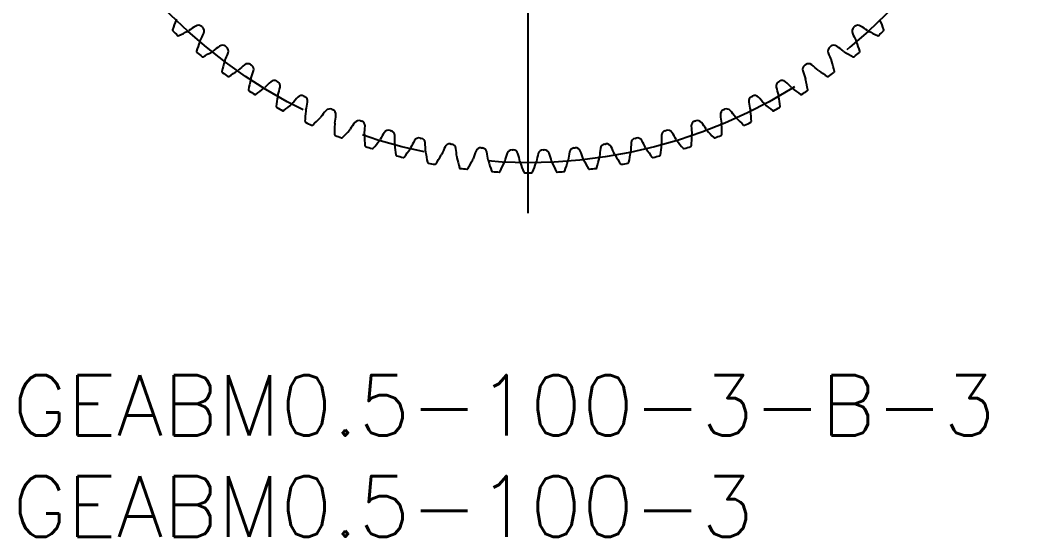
# Model space of a CAD drawing. Extents: x -2 to 81, y -8 to 63.
# Drawn here: x 0.4 to 50.5, y -8 to 17.5 of the extents above; entities that cross this region are included whole.
import ezdxf

# ---------------------------------------------------------------- set-up
doc = ezdxf.new("R2010")
doc.units = 0
doc.header["$LTSCALE"] = 0.5
doc.linetypes.add('CENTER', pattern=[50.8, 31.75, -6.35, 6.35, -6.35])
for name, color, linetype in [('MSM_CENTER', 1, 'CENTER'), ('MSM_CONTINUOUS', 7, 'CONTINUOUS'), ('MSM_PART_NUMBER', 7, 'CONTINUOUS')]:
    doc.layers.add(name, color=color, linetype=linetype)
doc.styles.get("Standard").update_dxf_attribs({"font": 'txt.shx', "height": 2, "bigfont": 'bigfont.shx'})

# ---------------------------------------------------------------- blocks, each defined once
blk = doc.blocks.new('*U3')
at = {"layer": 'MSM_PART_NUMBER'}
blk.add_text('GEABM0.5-100-3', height=3, dxfattribs=at).set_placement((0, -8))
blk = doc.blocks.new('*U4')
at = {"layer": 'MSM_PART_NUMBER'}
blk.add_text('GEABM0.5-100-3-B-3', height=3, dxfattribs=at).set_placement((0, -3))

msp = doc.modelspace()

# ---------------------------------------------------------------- linework, layer by layer
at = {"layer": 'MSM_CENTER'}
msp.add_line((25.5, 8), (25.5, 63), dxfattribs=at)
msp.add_circle((25.5, 35.5), 25, dxfattribs=at)
at = {"layer": 'MSM_CONTINUOUS'}
for centre, radius, start, end in [((15.709, 14.144), 8.333, 155.9, 159.3708), ((8.482, 17.377), 0.416, 148.806, 155.9), ((35.291, 14.144), 8.333, 20.6292, 24.1), ((7.957, 17.062), 0.05, 159.3708, 226.4241), ((13.108, 10.719), 7.692, 121.7402, 124.794), ((9.193, 17.048), 0.25, 48.5309, 121.7402), ((25.5, 35.5), 24.375, 228.5309, 228.6691), ((9.237, 17.009), 0.25, 335.4599, 48.6691), ((41.763, 17.009), 0.25, 131.3309, 204.5402), ((25.5, 35.5), 24.375, 311.3309, 311.4691), ((41.807, 17.048), 0.25, 58.2599, 131.4691), ((37.892, 10.719), 7.692, 55.206, 58.2598), ((43.043, 17.062), 0.05, 313.5759, 20.6291), ((25.5, 35.5), 25.5, 226.4241, 227.1759), ((8.2, 16.834), 0.05, 227.1759, 294.2291), ((4.801, 24.388), 8.333, 294.2292, 297.7), ((8.482, 17.377), 0.416, 297.7, 304.794), ((2.467, 20.1), 7.692, 332.406, 335.4598), ((48.533, 20.1), 7.692, 204.5402, 207.594), ((42.518, 17.377), 0.416, 235.206, 242.3), ((46.199, 24.388), 8.333, 242.3, 245.7708), ((42.8, 16.834), 0.05, 245.7708, 312.8241), ((25.5, 35.5), 25.5, 312.8241, 313.5759), ((17.069, 13.571), 8.333, 159.5, 162.9708), ((9.653, 16.344), 0.416, 152.406, 159.5), ((14.689, 9.99), 7.692, 125.3402, 128.394), ((10.384, 16.061), 0.25, 52.1309, 125.3402), ((25.5, 35.5), 24.375, 232.1309, 232.2691), ((10.431, 16.024), 0.25, 339.0599, 52.2692), ((40.569, 16.024), 0.25, 127.7309, 200.9402), ((25.5, 35.5), 24.375, 307.7309, 307.8691), ((40.616, 16.061), 0.25, 54.6599, 127.8691), ((36.311, 9.99), 7.692, 51.606, 54.6598), ((41.347, 16.344), 0.416, 20.5, 27.594), ((33.931, 13.571), 8.333, 17.0292, 20.5), ((9.149, 15.997), 0.05, 162.9708, 230.0241), ((25.5, 35.5), 25.5, 230.0241, 230.7759), ((9.407, 15.784), 0.05, 230.7759, 297.8291), ((5.54, 23.11), 8.333, 297.8292, 301.3), ((9.653, 16.344), 0.416, 301.3, 308.394), ((10.887, 15.387), 0.416, 156.006, 163.1), ((3.48, 18.684), 7.692, 336.006, 339.0598), ((47.52, 18.684), 7.692, 200.9402, 203.994), ((40.113, 15.387), 0.416, 16.9, 23.994), ((41.347, 16.344), 0.416, 231.606, 238.7), ((45.46, 23.11), 8.333, 238.7, 242.1708), ((41.593, 15.784), 0.05, 242.1708, 309.2241), ((25.5, 35.5), 25.5, 309.2241, 309.9759), ((41.851, 15.997), 0.05, 309.9759, 17.0291), ((18.463, 13.085), 8.333, 163.1, 166.5708), ((6.357, 21.881), 8.333, 301.4292, 304.9), ((10.887, 15.387), 0.416, 304.9, 311.994), ((16.312, 9.361), 7.692, 128.9402, 131.994), ((11.634, 15.15), 0.25, 55.7309, 128.9402), ((25.5, 35.5), 24.375, 235.7309, 235.8691), ((4.579, 17.335), 7.692, 339.606, 342.6598), ((11.683, 15.116), 0.25, 342.6599, 55.8692), ((39.317, 15.116), 0.25, 124.1309, 197.3402), ((46.421, 17.335), 7.692, 197.3402, 200.394), ((25.5, 35.5), 24.375, 304.1309, 304.2691), ((39.366, 15.15), 0.25, 51.0599, 124.2691), ((34.688, 9.361), 7.692, 48.006, 51.0598), ((40.113, 15.387), 0.416, 228.006, 235.1), ((44.643, 21.881), 8.333, 235.1, 238.5708), ((32.537, 13.085), 8.333, 13.4292, 16.9), ((10.406, 15.009), 0.05, 166.5708, 233.6241), ((25.5, 35.5), 25.5, 233.6241, 234.3759), ((10.676, 14.813), 0.05, 234.3759, 301.4291), ((19.884, 12.688), 8.333, 166.7, 170.1708), ((12.179, 14.509), 0.416, 159.606, 166.7), ((12.939, 14.319), 0.25, 59.3309, 132.5402), ((25.5, 35.5), 24.375, 239.3309, 239.4691), ((25.5, 35.5), 24.375, 300.5309, 300.6691), ((38.061, 14.319), 0.25, 47.4599, 120.6691), ((38.821, 14.509), 0.416, 13.3, 20.394), ((31.116, 12.688), 8.333, 9.8292, 13.3), ((40.324, 14.813), 0.05, 238.5708, 305.6241), ((25.5, 35.5), 25.5, 305.6241, 306.3759), ((40.594, 15.009), 0.05, 306.3759, 13.4291), ((11.723, 14.102), 0.05, 170.1708, 237.2241), ((25.5, 35.5), 25.5, 237.2241, 237.9759), ((7.25, 20.706), 8.333, 305.0292, 308.5), ((12.179, 14.509), 0.416, 308.5, 315.594), ((17.971, 8.836), 7.692, 132.5402, 135.594), ((12.99, 14.289), 0.25, 346.2599, 59.4691), ((5.761, 16.057), 7.692, 343.206, 346.2598), ((38.01, 14.289), 0.25, 120.5309, 193.7402), ((45.239, 16.057), 7.692, 193.7402, 196.794), ((33.029, 8.836), 7.692, 44.406, 47.4598), ((38.821, 14.509), 0.416, 224.406, 231.5), ((43.75, 20.706), 8.333, 231.5, 234.9708), ((25.5, 35.5), 25.5, 302.0241, 302.7759), ((39.277, 14.102), 0.05, 302.7759, 9.8291), ((12.004, 13.923), 0.05, 237.9759, 305.0291), ((21.328, 12.38), 8.333, 170.3, 173.7708), ((13.523, 13.714), 0.416, 163.206, 170.3), ((19.66, 8.416), 7.692, 136.1402, 139.194), ((14.294, 13.572), 0.25, 62.9309, 136.1402), ((25.5, 35.5), 24.375, 242.9309, 243.0691), ((14.347, 13.546), 0.25, 349.8599, 63.0692), ((36.653, 13.546), 0.25, 116.9309, 190.1402), ((25.5, 35.5), 24.375, 296.9309, 297.0691), ((36.706, 13.572), 0.25, 43.8599, 117.0691), ((31.34, 8.416), 7.692, 40.806, 43.8598), ((37.477, 13.714), 0.416, 9.7, 16.794), ((29.672, 12.38), 8.333, 6.2292, 9.7), ((38.996, 13.923), 0.05, 234.9708, 302.0241), ((13.093, 13.279), 0.05, 173.7708, 240.8241), ((25.5, 35.5), 25.5, 240.8241, 241.5759), ((13.386, 13.118), 0.05, 241.5759, 308.6291), ((8.215, 19.589), 8.333, 308.6292, 312.1), ((13.523, 13.714), 0.416, 312.1, 319.194), ((22.788, 12.164), 8.333, 173.9, 177.3708), ((14.915, 13.005), 0.416, 166.806, 173.9), ((7.021, 14.856), 7.692, 346.806, 349.8598), ((21.372, 8.102), 7.692, 139.7402, 142.794), ((15.693, 12.912), 0.25, 66.5309, 139.7402), ((25.5, 35.5), 24.375, 246.5309, 246.6691), ((15.747, 12.889), 0.25, 353.4599, 66.6692), ((35.253, 12.889), 0.25, 113.3309, 186.5402), ((25.5, 35.5), 24.375, 293.3309, 293.4691), ((35.307, 12.912), 0.25, 40.2599, 113.4691), ((29.628, 8.102), 7.692, 37.206, 40.2598), ((43.979, 14.856), 7.692, 190.1402, 193.194), ((36.085, 13.005), 0.416, 6.1, 13.194), ((28.212, 12.164), 8.333, 2.6292, 6.1), ((37.477, 13.714), 0.416, 220.806, 227.9), ((42.785, 19.589), 8.333, 227.9, 231.3708), ((37.614, 13.118), 0.05, 231.3708, 298.4241), ((25.5, 35.5), 25.5, 298.4241, 299.1759), ((37.907, 13.279), 0.05, 299.1759, 6.2291), ((14.513, 12.544), 0.05, 177.3708, 244.4241), ((9.248, 18.535), 8.333, 312.2292, 315.7), ((14.915, 13.005), 0.416, 315.7, 322.794), ((8.354, 13.736), 7.692, 350.406, 353.4598), ((17.131, 12.341), 0.25, 70.1309, 143.3402), ((25.5, 35.5), 24.375, 250.1309, 250.2691), ((17.187, 12.321), 0.25, 357.0599, 70.2692), ((33.813, 12.321), 0.25, 109.7309, 182.9402), ((25.5, 35.5), 24.375, 289.7309, 289.8691), ((33.869, 12.341), 0.25, 36.6599, 109.8691), ((42.646, 13.736), 7.692, 186.5402, 189.594), ((36.085, 13.005), 0.416, 217.206, 224.3001), ((41.752, 18.535), 8.333, 224.3, 227.7708), ((36.487, 12.544), 0.05, 295.5759, 2.6291), ((25.5, 35.5), 25.5, 244.4241, 245.1759), ((14.815, 12.402), 0.05, 245.1759, 312.2291), ((24.258, 12.04), 8.333, 177.5, 180.9708), ((16.348, 12.385), 0.416, 170.406, 177.5), ((10.345, 17.548), 8.333, 315.8292, 319.3), ((16.348, 12.385), 0.416, 319.3, 326.394), ((23.101, 7.897), 7.692, 143.3402, 146.394), ((9.754, 12.703), 7.692, 354.006, 357.0598), ((18.601, 11.861), 0.25, 73.7309, 146.9402), ((25.5, 35.5), 24.375, 253.7309, 253.8691), ((18.658, 11.845), 0.25, 0.6599, 73.8691), ((32.342, 11.845), 0.25, 106.1309, 179.3402), ((25.5, 35.5), 24.375, 286.1309, 286.2691), ((32.399, 11.861), 0.25, 33.0599, 106.2691), ((41.246, 12.703), 7.692, 182.9402, 185.994), ((27.899, 7.897), 7.692, 33.606, 36.6598), ((34.652, 12.385), 0.416, 213.606, 220.7001), ((40.655, 17.548), 8.333, 220.7, 224.1708), ((34.652, 12.385), 0.416, 2.5, 9.594), ((26.742, 12.04), 8.333, 359.0292, 2.5), ((36.185, 12.402), 0.05, 227.7708, 294.8241), ((25.5, 35.5), 25.5, 294.8241, 295.5759), ((15.976, 11.899), 0.05, 180.9708, 248.0241), ((25.5, 35.5), 25.5, 248.0241, 248.7759), ((16.287, 11.776), 0.05, 248.7759, 315.8291), ((17.818, 11.856), 0.416, 174.006, 181.1), ((25.734, 12.008), 8.333, 181.1, 184.5708), ((11.502, 16.632), 8.333, 319.4292, 322.9), ((17.818, 11.856), 0.416, 322.9, 329.994), ((24.839, 7.801), 7.692, 146.9402, 149.994), ((11.217, 11.759), 7.692, 357.606, 0.6598), ((26.579, 7.814), 7.692, 150.5402, 153.594), ((20.099, 11.475), 0.25, 77.3309, 150.5402), ((25.5, 35.5), 24.375, 257.3309, 257.4691), ((20.157, 11.462), 0.25, 4.2599, 77.4691), ((30.843, 11.462), 0.25, 102.5309, 175.7402), ((25.5, 35.5), 24.375, 282.5309, 282.6691), ((30.901, 11.475), 0.25, 29.4599, 102.6691), ((24.421, 7.814), 7.692, 26.406, 29.4598), ((39.783, 11.759), 7.692, 179.3402, 182.394), ((26.161, 7.801), 7.692, 30.006, 33.0598), ((33.182, 11.856), 0.416, 210.006, 217.1001), ((39.498, 16.632), 8.333, 217.1, 220.5708), ((25.266, 12.008), 8.333, 355.4292, 358.9), ((33.182, 11.856), 0.416, 358.9, 5.994), ((34.713, 11.776), 0.05, 224.1708, 291.2241), ((25.5, 35.5), 25.5, 291.2241, 291.9759), ((35.024, 11.899), 0.05, 291.9759, 359.0291), ((17.477, 11.348), 0.05, 184.5708, 251.6241), ((25.5, 35.5), 25.5, 251.6241, 252.3759), ((17.795, 11.245), 0.05, 252.3759, 319.4291), ((19.317, 11.42), 0.416, 177.606, 184.7), ((27.208, 12.069), 8.333, 184.7, 188.1708), ((12.715, 15.79), 8.333, 323.0292, 326.5), ((19.317, 11.42), 0.416, 326.5, 333.594), ((12.735, 10.909), 7.692, 1.206, 4.2598), ((20.842, 11.079), 0.416, 181.206, 188.3), ((28.316, 7.937), 7.692, 154.1402, 157.194), ((21.618, 11.183), 0.25, 80.9309, 154.1402), ((25.5, 35.5), 24.375, 260.9309, 261.0691), ((21.677, 11.174), 0.25, 7.8599, 81.0691), ((14.305, 10.156), 7.692, 4.806, 7.8598), ((30.041, 8.168), 7.692, 157.7402, 160.794), ((23.153, 10.987), 0.25, 84.5309, 157.7402), ((25.5, 35.5), 24.375, 264.5309, 264.6691), ((23.212, 10.982), 0.25, 11.4599, 84.6691), ((15.918, 9.503), 7.692, 8.406, 11.4598), ((24.697, 10.888), 0.25, 88.1309, 161.3402), ((25.5, 35.5), 24.375, 268.1309, 268.2691), ((24.756, 10.886), 0.25, 15.0599, 88.2691), ((26.244, 10.886), 0.25, 91.7309, 164.9402), ((25.5, 35.5), 24.375, 271.7309, 271.8691), ((26.303, 10.888), 0.25, 18.6599, 91.8691), ((35.082, 9.503), 7.692, 168.5402, 171.594), ((27.788, 10.982), 0.25, 95.3309, 168.5402), ((25.5, 35.5), 24.375, 275.3309, 275.4691), ((27.847, 10.987), 0.25, 22.2599, 95.4691), ((20.959, 8.168), 7.692, 19.206, 22.2598), ((36.695, 10.156), 7.692, 172.1402, 175.194), ((29.323, 11.174), 0.25, 98.9309, 172.1402), ((25.5, 35.5), 24.375, 278.9309, 279.0691), ((29.382, 11.183), 0.25, 25.8599, 99.0691), ((22.684, 7.937), 7.692, 22.806, 25.8598), ((30.158, 11.079), 0.416, 351.7, 358.794), ((38.265, 10.909), 7.692, 175.7402, 178.794), ((31.683, 11.42), 0.416, 206.406, 213.5001), ((38.285, 15.79), 8.333, 213.5, 216.9708), ((23.792, 12.069), 8.333, 351.8292, 355.3), ((31.683, 11.42), 0.416, 355.3, 2.394), ((33.205, 11.245), 0.05, 220.5708, 287.6241), ((25.5, 35.5), 25.5, 287.6241, 288.3759), ((33.523, 11.348), 0.05, 288.3759, 355.4291), ((19.009, 10.892), 0.05, 188.1708, 255.2241), ((25.5, 35.5), 25.5, 255.2241, 255.9759), ((19.333, 10.809), 0.05, 255.9759, 323.0292), ((28.676, 12.222), 8.333, 188.3, 191.7708), ((13.978, 15.026), 8.333, 326.6292, 330.1), ((20.842, 11.079), 0.416, 330.1, 337.194), ((22.384, 10.835), 0.416, 184.806, 191.9), ((30.132, 12.468), 8.333, 191.9, 195.3708), ((15.286, 14.343), 8.333, 330.2292, 333.7), ((22.384, 10.835), 0.416, 333.7, 340.794), ((23.939, 10.688), 0.416, 188.406, 195.5), ((31.569, 12.804), 8.333, 195.5, 198.9708), ((16.635, 13.744), 8.333, 333.8292, 337.3), ((23.939, 10.688), 0.416, 337.3, 344.394), ((31.748, 8.507), 7.692, 161.3402, 164.394), ((17.569, 8.953), 7.692, 12.006, 15.0598), ((25.5, 10.639), 0.416, 192.006, 199.1), ((25.5, 10.639), 0.416, 340.9, 347.994), ((33.431, 8.953), 7.692, 164.9402, 167.994), ((19.252, 8.507), 7.692, 15.606, 18.6598), ((27.061, 10.688), 0.416, 195.606, 202.7), ((34.365, 13.744), 8.333, 202.7, 206.1708), ((19.431, 12.804), 8.333, 341.0292, 344.5), ((27.061, 10.688), 0.416, 344.5, 351.594), ((28.616, 10.835), 0.416, 199.206, 206.3), ((35.714, 14.343), 8.333, 206.3, 209.7708), ((20.868, 12.468), 8.333, 344.6292, 348.1), ((28.616, 10.835), 0.416, 348.1, 355.194), ((30.158, 11.079), 0.416, 202.806, 209.9), ((37.022, 15.026), 8.333, 209.9, 213.3708), ((22.324, 12.222), 8.333, 348.2292, 351.7), ((31.667, 10.809), 0.05, 216.9708, 284.0241), ((25.5, 35.5), 25.5, 284.0241, 284.7759), ((31.991, 10.892), 0.05, 284.7759, 351.8291), ((20.567, 10.533), 0.05, 191.7708, 258.8241), ((25.5, 35.5), 25.5, 258.8241, 259.5759), ((20.895, 10.47), 0.05, 259.5759, 326.6291), ((22.145, 10.272), 0.05, 195.3708, 262.4241), ((25.5, 35.5), 25.5, 262.4241, 263.1759), ((22.476, 10.23), 0.05, 263.1759, 330.2291), ((23.735, 10.111), 0.05, 198.9708, 266.0241), ((25.5, 35.5), 25.5, 266.0241, 266.7759), ((24.069, 10.09), 0.05, 266.7765, 333.8291), ((32.982, 13.23), 8.333, 199.1, 202.5708), ((25.333, 10.051), 0.05, 202.5708, 269.6241), ((25.667, 10.051), 0.05, 270.3759, 337.4292), ((18.018, 13.23), 8.333, 337.4292, 340.9), ((26.931, 10.09), 0.05, 206.1708, 273.2241), ((25.5, 35.5), 25.5, 273.2241, 273.9759), ((27.265, 10.111), 0.05, 273.9759, 341.0291), ((28.524, 10.23), 0.05, 209.7708, 276.8241), ((25.5, 35.5), 25.5, 276.8241, 277.5759), ((28.855, 10.272), 0.05, 277.5759, 344.6291), ((30.105, 10.47), 0.05, 213.3708, 280.4241), ((25.5, 35.5), 25.5, 280.4241, 281.1759), ((30.433, 10.533), 0.05, 281.1759, 348.2291), ((25.5, 35.5), 25.5, 269.6241, 270.3759)]:
    msp.add_arc(centre, radius, start, end, dxfattribs=at)

# ---------------------------------------------------------------- block references
for name in ['*U4', '*U3']:
    msp.add_blockref(name, (0, 0), dxfattribs=at)

doc.saveas('drawing.dxf')
